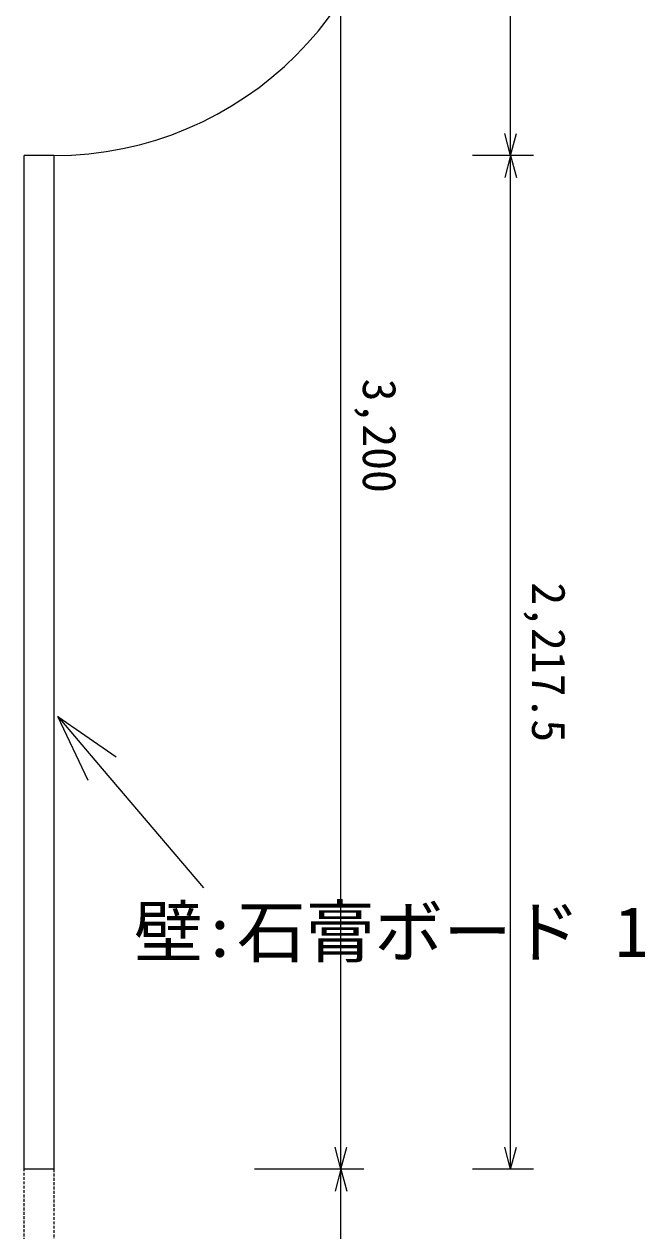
# Model space of a CAD drawing. Units: millimetres at full size. Extents: x -21196 to 21204, y -11807 to 11807.
# Drawn here: x -11403 to -10063, y -9312 to -6672 of the extents above; entities that cross this region are included whole.
import ezdxf
from ezdxf.enums import TextEntityAlignment as Align

# ---------------------------------------------------------------- set-up
doc = ezdxf.new("R2010")
doc.units = ezdxf.units.MM
doc.header["$LTSCALE"] = 0.5
doc.linetypes.add('USER7', pattern=[38.099999, 12.7, -6.35, 12.7, -6.35])
doc.layers.add('0-1_0(機器配置図 260128.dwg)', color=7, linetype='Continuous', lineweight=9)
doc.layers.add('0-3_0-0(サニックス間仕切り.jww)(機器配置図 260128.dwg)', color=7, linetype='Continuous', lineweight=9)
doc.styles.add('ＭＳ ゴシック', font='')
doc.styles.get('ＭＳ ゴシック').set_extended_font_data('MS Gothic')

msp = doc.modelspace()

# ---------------------------------------------------------------- linework, layer by layer
at = {"layer": '0-1_0(機器配置図 260128.dwg)', "lineweight": 18}
for points in [[(-11262.9668, -8327.2797), (-11329.433, -8186.9313), (-11201.6973, -8275.2435)], [(-11329.433, -8186.9313), (-11232.3321, -8301.2616), (-11010.9082, -8561.9743)]]:
    msp.add_lwpolyline(points, dxfattribs=at)
at = {"layer": '0-3_0-0(サニックス間仕切り.jww)(機器配置図 260128.dwg)'}
for p, q in [((-10710.2285, -9177.2956), (-10710.2285, -5977.2956)), ((-10339.2585, -6959.7956), (-10339.2585, -6209.7956)), ((-10339.2585, -6959.7956), (-10352.1995, -6911.4993)), ((-10339.2585, -6959.7956), (-10326.3176, -6911.4993)), ((-10289.2585, -6959.7956), (-10422.4373, -6959.7956)), ((-10339.2585, -6959.7956), (-10352.1995, -7008.0919)), ((-10339.2585, -9177.2956), (-10339.2585, -6959.7956)), ((-10339.2585, -6959.7956), (-10326.3176, -7008.0919)), ((-10710.2285, -9177.2956), (-10723.1694, -9128.9993)), ((-10710.2285, -9177.2956), (-10697.2875, -9128.9993)), ((-10339.2585, -9177.2956), (-10352.1995, -9128.9993)), ((-10339.2585, -9177.2956), (-10326.3176, -9128.9993)), ((-10660.2285, -9177.2956), (-10899.271, -9177.2956)), ((-10710.2285, -9177.2956), (-10723.1694, -9225.5919)), ((-10710.2285, -10477.2956), (-10710.2285, -9177.2956)), ((-10710.2285, -9177.2956), (-10697.2875, -9225.5919)), ((-10289.2585, -9177.2956), (-10422.4373, -9177.2956))]:
    msp.add_line(p, q, dxfattribs=at)
at = {"layer": '0-3_0-0(サニックス間仕切り.jww)(機器配置図 260128.dwg)', "lineweight": 18}
for p, q in [((-11403.2815, -9177.2956), (-11403.2815, -6959.7956)), ((-11338.2815, -6959.7956), (-11403.2815, -6959.7956)), ((-11338.2815, -6959.7956), (-11338.2815, -9177.2956)), ((-11338.2815, -9177.2956), (-11403.2815, -9177.2956))]:
    msp.add_line(p, q, dxfattribs=at)
at = {"layer": '0-3_0-0(サニックス間仕切り.jww)(機器配置図 260128.dwg)', "linetype": 'USER7', "lineweight": 18}
for p, q in [((-11403.2815, -10477.2956), (-11403.2815, -9177.2956)), ((-11338.2815, -9177.2956), (-11338.2815, -10477.2956))]:
    msp.add_line(p, q, dxfattribs=at)
at = {"layer": '0-3_0-0(サニックス間仕切り.jww)(機器配置図 260128.dwg)', "lineweight": 18}
msp.add_arc((-11338.2815, -6209.7956), 750, 270, 0, dxfattribs=at)

# ---------------------------------------------------------------- texts
at = {"layer": '0-3_0-0(サニックス間仕切り.jww)(機器配置図 260128.dwg)', "style": 'ＭＳ ゴシック'}
for s, p in [('3,200', (-10684.4587, -7447.987)), ('2,217.5', (-10314.3435, -7893.5456))]:
    msp.add_text(s, height=73.44, rotation=270, dxfattribs=at).set_placement(p, align=Align.BOTTOM_LEFT)
msp.add_text('壁:石膏ボード 12.5mm', height=110.2, dxfattribs=at).set_placement((-11162.901, -8745.9311), align=Align.BOTTOM_LEFT)

doc.saveas('drawing.dxf')
